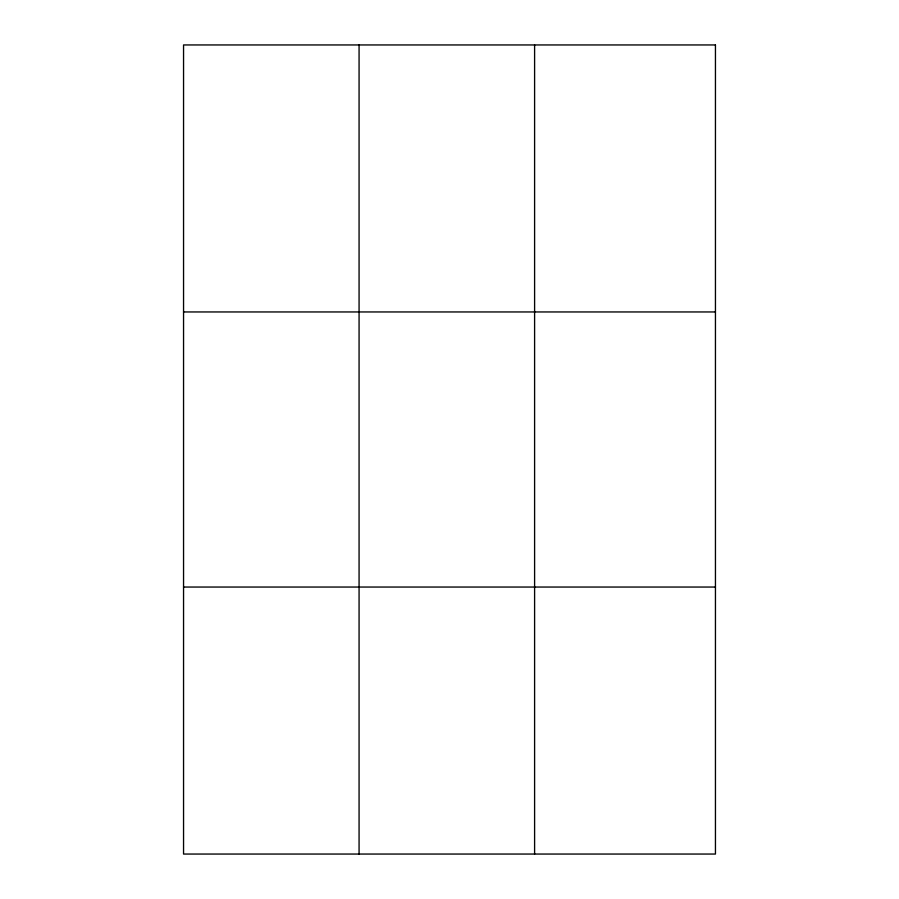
<?xml version="1.0" encoding="UTF-8"?>
<svg xmlns="http://www.w3.org/2000/svg" width="899" height="899" viewBox="0 0 899 899"><rect width="100%" height="100%" fill="white"/><g stroke="black" fill="none" stroke-linecap="round" stroke-linejoin="round"><path stroke-width="1.35" d="M359.072 854.05L359.072 44.95M534.602 854.05L534.602 44.95M183.553 311.953L715.447 311.953M183.553 587.047L715.447 587.047M715.447 44.95L715.447 854.05L183.553 854.05L183.553 44.95L715.447 44.95"/></g></svg>
